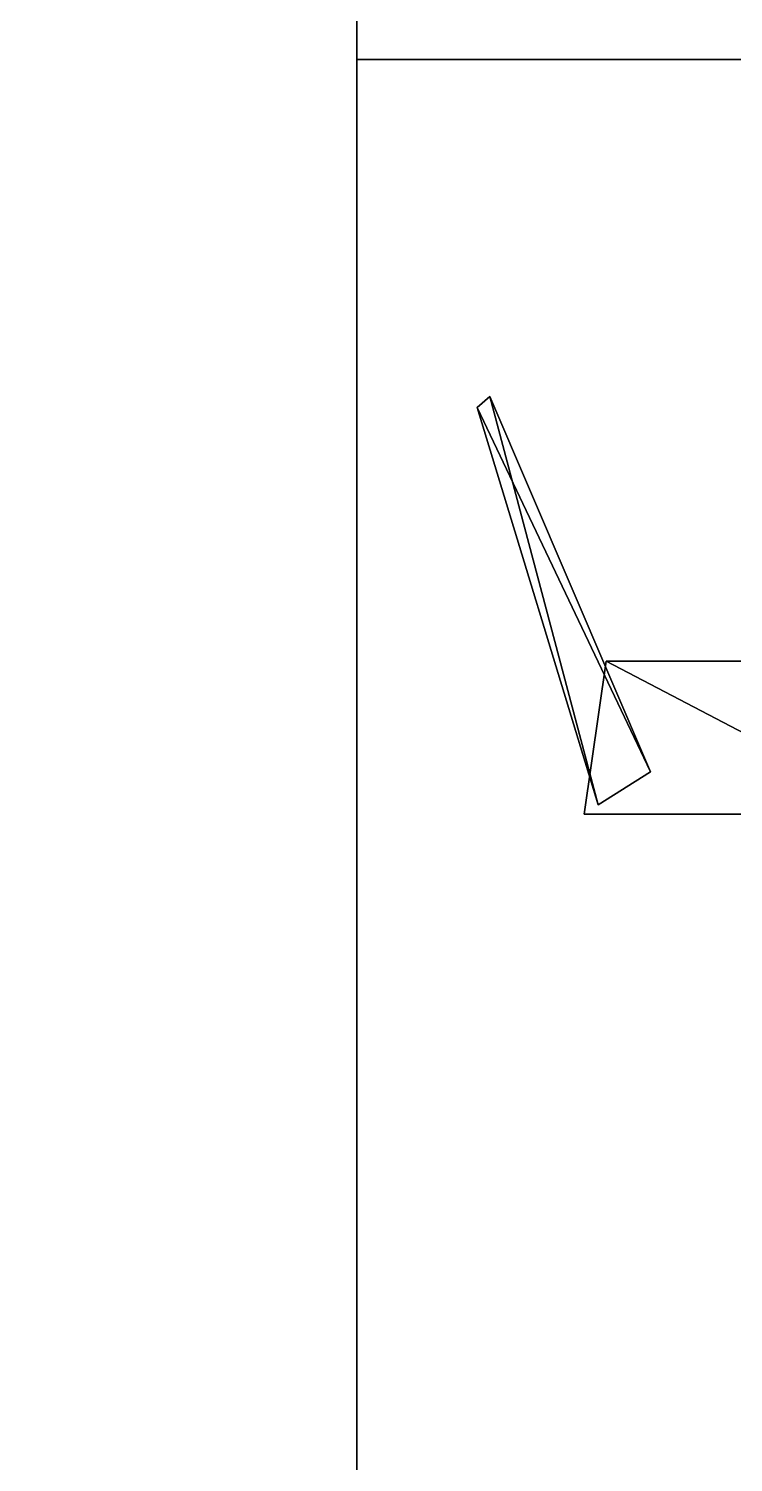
# Model space of a CAD drawing. Extents: x -150 to 2334, y -150 to 2984.
# Drawn here: x 1581 to 1613.2, y 701.8 to 767.4 of the extents above; entities that cross this region are included whole.
import ezdxf

# ---------------------------------------------------------------- set-up
doc = ezdxf.new("R2010")
doc.units = 0
for name, color, linetype in [('LAYER0', 7, 'CONTINUOUS'), ('LAYER394', 253, 'CONTINUOUS'), ('LAYER396', 253, 'CONTINUOUS'), ('LAYER398', 253, 'CONTINUOUS'), ('LAYER400', 253, 'CONTINUOUS'), ('LAYER402', 253, 'CONTINUOUS'), ('LAYER403', 251, 'CONTINUOUS'), ('LAYER731', 251, 'CONTINUOUS')]:
    doc.layers.add(name, color=color, linetype=linetype)

msp = doc.modelspace()

# ---------------------------------------------------------------- linework, layer by layer
at = {"layer": 'LAYER0', "invisible_edges": 1}
for points in [[(2334, 2984, -5), (-150, -150, -5), (-150, 2984, -5), (2334, 2984, -5)], [(-150, -150, -5), (2334, 2984, -5), (2334, -150, -5), (-150, -150, -5)], [(2334, -150), (-150, 2984), (-150, -150), (2334, -150)], [(-150, 2984), (2334, -150), (2334, 2984), (-150, 2984)]]:
    msp.add_3dface(points, dxfattribs=at)
at = {"layer": 'LAYER394'}
for points in [[(1609.42, 733.388, 177.3478), (1601.5, 750.048, 177.3478), (1602.08, 750.548, 177.3478), (1609.42, 733.388, 177.3478)], [(1601.5, 750.048, 188.6522), (1607.04, 731.888, 188.6522), (1602.08, 750.548, 188.6522), (1601.5, 750.048, 188.6522)], [(1602.08, 750.548, 188.6522), (1607.04, 731.888, 188.6522), (1609.42, 733.388, 188.6522), (1602.08, 750.548, 188.6522)], [(1607.04, 731.888, 177.3478), (1601.5, 750.048, 177.3478), (1609.42, 733.388, 177.3478), (1607.04, 731.888, 177.3478)], [(1607.04, 731.888, 177.3478), (1601.5, 750.048, 188.6522), (1601.5, 750.048, 177.3478), (1607.04, 731.888, 177.3478)], [(1607.04, 731.888, 188.6522), (1601.5, 750.048, 188.6522), (1607.04, 731.888, 177.3478), (1607.04, 731.888, 188.6522)], [(1607.4, 738.458, 189.7826), (1606.4, 731.458, 189.7826), (1620.77, 731.458, 189.7826), (1607.4, 738.458, 189.7826)], [(1607.4, 738.458, 176.2174), (1620.77, 731.458, 176.2174), (1606.4, 731.458, 176.2174), (1607.4, 738.458, 176.2174)], [(1615.62, 738.458, 189.7826), (1607.4, 738.458, 189.7826), (1620.77, 731.458, 189.7826), (1615.62, 738.458, 189.7826)], [(1615.62, 738.458, 176.2174), (1620.77, 731.458, 176.2174), (1607.4, 738.458, 176.2174), (1615.62, 738.458, 176.2174)], [(1606.4, 731.458, 176.2174), (1620.77, 731.458, 176.2174), (1620.77, 731.458, 189.7826), (1606.4, 731.458, 176.2174)], [(1606.4, 731.458, 189.7826), (1606.4, 731.458, 176.2174), (1620.77, 731.458, 189.7826), (1606.4, 731.458, 189.7826)]]:
    msp.add_3dface(points, dxfattribs=at)
at = {"layer": 'LAYER396'}
for points in [[(1609.42, 733.388, 693.3478), (1601.5, 750.048, 693.3478), (1602.08, 750.548, 693.3478), (1609.42, 733.388, 693.3478)], [(1601.5, 750.048, 704.6522), (1607.04, 731.888, 704.6522), (1602.08, 750.548, 704.6522), (1601.5, 750.048, 704.6522)], [(1602.08, 750.548, 704.6522), (1607.04, 731.888, 704.6522), (1609.42, 733.388, 704.6522), (1602.08, 750.548, 704.6522)], [(1607.04, 731.888, 693.3478), (1601.5, 750.048, 693.3478), (1609.42, 733.388, 693.3478), (1607.04, 731.888, 693.3478)], [(1607.04, 731.888, 693.3478), (1601.5, 750.048, 704.6522), (1601.5, 750.048, 693.3478), (1607.04, 731.888, 693.3478)], [(1607.04, 731.888, 704.6522), (1601.5, 750.048, 704.6522), (1607.04, 731.888, 693.3478), (1607.04, 731.888, 704.6522)], [(1607.4, 738.458, 705.7826), (1606.4, 731.458, 705.7826), (1620.77, 731.458, 705.7826), (1607.4, 738.458, 705.7826)], [(1607.4, 738.458, 692.2174), (1620.77, 731.458, 692.2174), (1606.4, 731.458, 692.2174), (1607.4, 738.458, 692.2174)], [(1615.62, 738.458, 705.7826), (1607.4, 738.458, 705.7826), (1620.77, 731.458, 705.7826), (1615.62, 738.458, 705.7826)], [(1615.62, 738.458, 692.2174), (1620.77, 731.458, 692.2174), (1607.4, 738.458, 692.2174), (1615.62, 738.458, 692.2174)], [(1606.4, 731.458, 692.2174), (1620.77, 731.458, 692.2174), (1620.77, 731.458, 705.7826), (1606.4, 731.458, 692.2174)], [(1606.4, 731.458, 705.7826), (1606.4, 731.458, 692.2174), (1620.77, 731.458, 705.7826), (1606.4, 731.458, 705.7826)]]:
    msp.add_3dface(points, dxfattribs=at)
at = {"layer": 'LAYER398'}
for points in [[(1609.42, 733.388, 1209.348), (1601.5, 750.048, 1209.348), (1602.08, 750.548, 1209.348), (1609.42, 733.388, 1209.348)], [(1601.5, 750.048, 1220.652), (1607.04, 731.888, 1220.652), (1602.08, 750.548, 1220.652), (1601.5, 750.048, 1220.652)], [(1602.08, 750.548, 1220.652), (1607.04, 731.888, 1220.652), (1609.42, 733.388, 1220.652), (1602.08, 750.548, 1220.652)], [(1607.04, 731.888, 1209.348), (1601.5, 750.048, 1209.348), (1609.42, 733.388, 1209.348), (1607.04, 731.888, 1209.348)], [(1607.04, 731.888, 1209.348), (1601.5, 750.048, 1220.652), (1601.5, 750.048, 1209.348), (1607.04, 731.888, 1209.348)], [(1607.04, 731.888, 1220.652), (1601.5, 750.048, 1220.652), (1607.04, 731.888, 1209.348), (1607.04, 731.888, 1220.652)], [(1607.4, 738.458, 1221.783), (1606.4, 731.458, 1221.783), (1620.77, 731.458, 1221.783), (1607.4, 738.458, 1221.783)], [(1607.4, 738.458, 1208.217), (1620.77, 731.458, 1208.217), (1606.4, 731.458, 1208.217), (1607.4, 738.458, 1208.217)], [(1615.62, 738.458, 1221.783), (1607.4, 738.458, 1221.783), (1620.77, 731.458, 1221.783), (1615.62, 738.458, 1221.783)], [(1615.62, 738.458, 1208.217), (1620.77, 731.458, 1208.217), (1607.4, 738.458, 1208.217), (1615.62, 738.458, 1208.217)], [(1606.4, 731.458, 1208.217), (1620.77, 731.458, 1208.217), (1620.77, 731.458, 1221.783), (1606.4, 731.458, 1208.217)], [(1606.4, 731.458, 1221.783), (1606.4, 731.458, 1208.217), (1620.77, 731.458, 1221.783), (1606.4, 731.458, 1221.783)]]:
    msp.add_3dface(points, dxfattribs=at)
at = {"layer": 'LAYER400'}
for points in [[(1609.42, 733.388, 1725.348), (1601.5, 750.048, 1725.348), (1602.08, 750.548, 1725.348), (1609.42, 733.388, 1725.348)], [(1601.5, 750.048, 1736.652), (1607.04, 731.888, 1736.652), (1602.08, 750.548, 1736.652), (1601.5, 750.048, 1736.652)], [(1602.08, 750.548, 1736.652), (1607.04, 731.888, 1736.652), (1609.42, 733.388, 1736.652), (1602.08, 750.548, 1736.652)], [(1607.04, 731.888, 1725.348), (1601.5, 750.048, 1725.348), (1609.42, 733.388, 1725.348), (1607.04, 731.888, 1725.348)], [(1607.04, 731.888, 1725.348), (1601.5, 750.048, 1736.652), (1601.5, 750.048, 1725.348), (1607.04, 731.888, 1725.348)], [(1607.04, 731.888, 1736.652), (1601.5, 750.048, 1736.652), (1607.04, 731.888, 1725.348), (1607.04, 731.888, 1736.652)], [(1607.4, 738.458, 1737.783), (1606.4, 731.458, 1737.783), (1620.77, 731.458, 1737.783), (1607.4, 738.458, 1737.783)], [(1607.4, 738.458, 1724.217), (1620.77, 731.458, 1724.217), (1606.4, 731.458, 1724.217), (1607.4, 738.458, 1724.217)], [(1615.62, 738.458, 1737.783), (1607.4, 738.458, 1737.783), (1620.77, 731.458, 1737.783), (1615.62, 738.458, 1737.783)], [(1615.62, 738.458, 1724.217), (1620.77, 731.458, 1724.217), (1607.4, 738.458, 1724.217), (1615.62, 738.458, 1724.217)], [(1606.4, 731.458, 1724.217), (1620.77, 731.458, 1724.217), (1620.77, 731.458, 1737.783), (1606.4, 731.458, 1724.217)], [(1606.4, 731.458, 1737.783), (1606.4, 731.458, 1724.217), (1620.77, 731.458, 1737.783), (1606.4, 731.458, 1737.783)]]:
    msp.add_3dface(points, dxfattribs=at)
at = {"layer": 'LAYER402'}
for points in [[(1609.42, 733.388, 2241.348), (1601.5, 750.048, 2241.348), (1602.08, 750.548, 2241.348), (1609.42, 733.388, 2241.348)], [(1601.5, 750.048, 2252.652), (1607.04, 731.888, 2252.652), (1602.08, 750.548, 2252.652), (1601.5, 750.048, 2252.652)], [(1602.08, 750.548, 2252.652), (1607.04, 731.888, 2252.652), (1609.42, 733.388, 2252.652), (1602.08, 750.548, 2252.652)], [(1607.04, 731.888, 2241.348), (1601.5, 750.048, 2241.348), (1609.42, 733.388, 2241.348), (1607.04, 731.888, 2241.348)], [(1607.04, 731.888, 2241.348), (1601.5, 750.048, 2252.652), (1601.5, 750.048, 2241.348), (1607.04, 731.888, 2241.348)], [(1607.04, 731.888, 2252.652), (1601.5, 750.048, 2252.652), (1607.04, 731.888, 2241.348), (1607.04, 731.888, 2252.652)], [(1607.4, 738.458, 2253.783), (1606.4, 731.458, 2253.783), (1620.77, 731.458, 2253.783), (1607.4, 738.458, 2253.783)], [(1607.4, 738.458, 2240.217), (1620.77, 731.458, 2240.217), (1606.4, 731.458, 2240.217), (1607.4, 738.458, 2240.217)], [(1615.62, 738.458, 2253.783), (1607.4, 738.458, 2253.783), (1620.77, 731.458, 2253.783), (1615.62, 738.458, 2253.783)], [(1615.62, 738.458, 2240.217), (1620.77, 731.458, 2240.217), (1607.4, 738.458, 2240.217), (1615.62, 738.458, 2240.217)], [(1606.4, 731.458, 2240.217), (1620.77, 731.458, 2240.217), (1620.77, 731.458, 2253.783), (1606.4, 731.458, 2240.217)], [(1606.4, 731.458, 2253.783), (1606.4, 731.458, 2240.217), (1620.77, 731.458, 2253.783), (1606.4, 731.458, 2253.783)]]:
    msp.add_3dface(points, dxfattribs=at)
at = {"layer": 'LAYER403', "invisible_edges": 1}
for points in [[(1614, 403.625, 83), (1596, 765.955, 83), (1614, 765.955, 83), (1614, 403.625, 83)], [(1596, 765.955, 83), (1614, 403.625, 83), (1596, 403.625, 83), (1596, 765.955, 83)], [(1596, 765.955, 83), (1614, 765.955, 2347), (1614, 765.955, 83), (1596, 765.955, 83)], [(1614, 765.955, 2347), (1596, 765.955, 83), (1596, 765.955, 2347), (1614, 765.955, 2347)], [(1596, 403.625, 2347), (1614, 765.955, 2347), (1596, 765.955, 2347), (1596, 403.625, 2347)], [(1614, 765.955, 2347), (1596, 403.625, 2347), (1614, 403.625, 2347), (1614, 765.955, 2347)], [(1596, 765.955, 83), (1596, 403.625, 2347), (1596, 765.955, 2347), (1596, 765.955, 83)], [(1596, 403.625, 2347), (1596, 765.955, 83), (1596, 403.625, 83), (1596, 403.625, 2347)]]:
    msp.add_3dface(points, dxfattribs=at)
at = {"layer": 'LAYER731', "invisible_edges": 1}
for points in [[(1596, -22.20801), (1596, 2237.792, 80), (1596, 2237.792), (1596, -22.20801)], [(1596, 2237.792, 80), (1596, -22.20801), (1596, -22.20801, 80), (1596, 2237.792, 80)], [(1614, -22.20801, 80), (1596, 2237.792, 80), (1596, -22.20801, 80), (1614, -22.20801, 80)], [(1596, 2237.792, 80), (1614, -22.20801, 80), (1614, 2237.792, 80), (1596, 2237.792, 80)], [(1614, 2237.792), (1596, -22.20801), (1596, 2237.792), (1614, 2237.792)], [(1596, -22.20801), (1614, 2237.792), (1614, -22.20801), (1596, -22.20801)]]:
    msp.add_3dface(points, dxfattribs=at)

doc.saveas('drawing.dxf')
